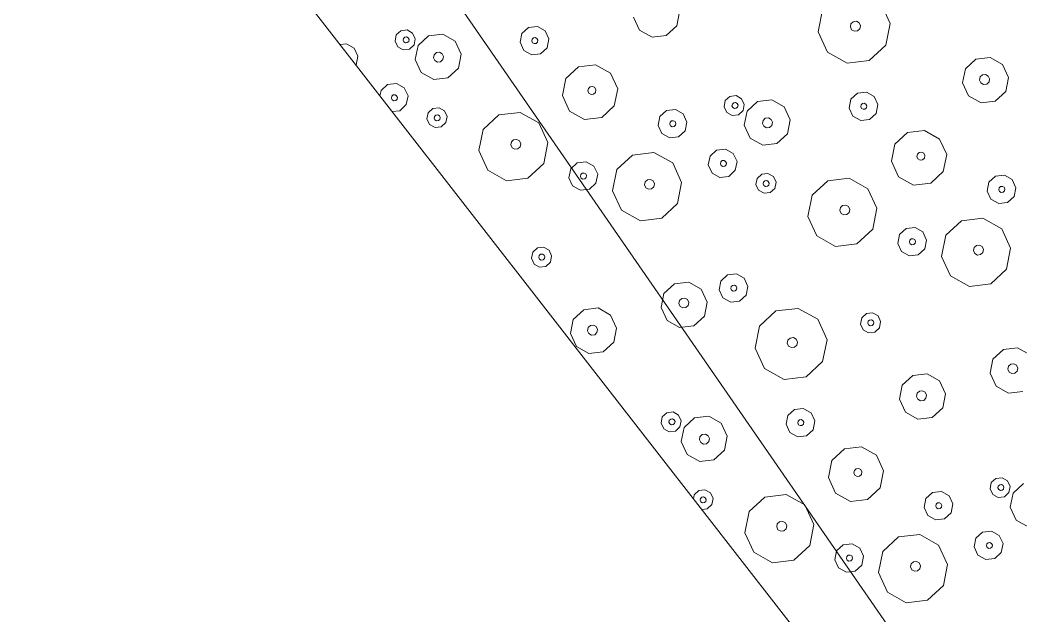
# Model space of a CAD drawing. Header units: metres. Extents: x -2858 to 512, y -1995 to 1252.
# Drawn here: x -934.09 to -928.56, y -887.11 to -883.82 of the extents above; entities that cross this region are included whole.
import ezdxf

# ---------------------------------------------------------------- set-up
doc = ezdxf.new("R2010")
doc.units = ezdxf.units.M
doc.layers.add('Calque commun', color=7, linetype='Continuous')
doc.layers.add('Calque11', color=7, linetype='Continuous')

# ---------------------------------------------------------------- blocks, each defined once
blk = doc.blocks.new('geometrebondepartleger')
at = {"layer": 'Calque11', "color": 7, "linetype": 'Continuous', "lineweight": 9}
blk.add_line((150.3457, 147.4392, 79), (130.1803, 35.9078, 79), dxfattribs=at)
blk = doc.blocks.new('pattern')
at = {"layer": 'Calque commun', "color": 54, "linetype": 'Continuous', "lineweight": 9}
for p, q in [((72.0779, 99.338), (72.0951, 99.2607)), ((72.2197, 99.2466), (72.2394, 99.292)), ((72.2394, 99.292), (72.282, 99.3171)), ((72.282, 99.3171), (72.3312, 99.3124)), ((72.3312, 99.3124), (72.3683, 99.2797)), ((72.0951, 99.2607), (72.0636, 99.1882)), ((72.2305, 99.1983), (72.2197, 99.2466)), ((72.2806, 99.2444), (72.2848, 99.2539)), ((72.2829, 99.2343), (72.2806, 99.2444)), ((72.2907, 99.2274), (72.2829, 99.2343)), ((72.2848, 99.2539), (72.2937, 99.2592)), ((72.2937, 99.2592), (72.304, 99.2582)), ((72.304, 99.2582), (72.3118, 99.2514)), ((72.3141, 99.2412), (72.31, 99.2317)), ((72.3118, 99.2514), (72.3141, 99.2412)), ((72.3683, 99.2797), (72.379, 99.2314)), ((72.0636, 99.1882), (71.9955, 99.1479)), ((72.2675, 99.1656), (72.2305, 99.1983)), ((72.301, 99.2264), (72.2907, 99.2274)), ((72.31, 99.2317), (72.301, 99.2264)), ((72.3593, 99.1861), (72.3168, 99.1609)), ((72.379, 99.2314), (72.3593, 99.1861)), ((72.5298, 99.1412), (72.632, 99.2015)), ((72.632, 99.2015), (72.7501, 99.1902)), ((72.7501, 99.1902), (72.8391, 99.1117)), ((71.9955, 99.1479), (71.9167, 99.1554)), ((71.978, 99.1111), (72.0078, 99.1287)), ((72.0078, 99.1287), (72.0423, 99.1254)), ((72.0423, 99.1254), (72.0682, 99.1025)), ((72.3168, 99.1609), (72.2675, 99.1656)), ((72.4826, 99.0323), (72.5298, 99.1412)), ((71.9642, 99.0794), (71.978, 99.1111)), ((71.9718, 99.0456), (71.9642, 99.0794)), ((71.9999, 99.079), (72.004, 99.0885)), ((72.0021, 99.0689), (71.9999, 99.079)), ((72.0099, 99.062), (72.0021, 99.0689)), ((72.004, 99.0885), (72.013, 99.0938)), ((72.013, 99.0938), (72.0233, 99.0928)), ((72.0233, 99.0928), (72.0311, 99.0859)), ((72.0333, 99.0758), (72.0292, 99.0663)), ((72.0311, 99.0859), (72.0333, 99.0758)), ((72.0757, 99.0687), (72.062, 99.037)), ((72.0682, 99.1025), (72.0757, 99.0687)), ((72.8391, 99.1117), (72.8649, 98.9959)), ((71.9977, 99.0227), (71.9718, 99.0456)), ((72.0322, 99.0194), (71.9977, 99.0227)), ((72.0203, 99.061), (72.0099, 99.062)), ((72.0292, 99.0663), (72.0203, 99.061)), ((72.062, 99.037), (72.0322, 99.0194)), ((72.5084, 98.9165), (72.4826, 99.0323)), ((72.6279, 99.0181), (72.6348, 99.034)), ((72.6316, 99.0012), (72.6279, 99.0181)), ((72.6348, 99.034), (72.6497, 99.0428)), ((72.6497, 99.0428), (72.6669, 99.0411)), ((72.6669, 99.0411), (72.6798, 99.0297)), ((72.6836, 99.0128), (72.6767, 98.9969)), ((72.6798, 99.0297), (72.6836, 99.0128)), ((72.2613, 98.9401), (72.3039, 98.9653)), ((72.3039, 98.9653), (72.3531, 98.9606)), ((72.3531, 98.9606), (72.3902, 98.9278)), ((72.6446, 98.9897), (72.6316, 99.0012)), ((72.6618, 98.9881), (72.6446, 98.9897)), ((72.6767, 98.9969), (72.6618, 98.9881)), ((72.8649, 98.9959), (72.8176, 98.887)), ((72.2417, 98.8948), (72.2613, 98.9401)), ((72.308, 98.8992), (72.3169, 98.9044)), ((72.3169, 98.9044), (72.3273, 98.9035)), ((72.3273, 98.9035), (72.335, 98.8966)), ((72.3902, 98.9278), (72.4009, 98.8796)), ((72.5973, 98.8379), (72.5084, 98.9165)), ((72.2524, 98.8465), (72.2417, 98.8948)), ((72.2895, 98.8138), (72.2524, 98.8465)), ((72.3039, 98.8896), (72.308, 98.8992)), ((72.3061, 98.8795), (72.3039, 98.8896)), ((72.3139, 98.8726), (72.3061, 98.8795)), ((72.3242, 98.8716), (72.3139, 98.8726)), ((72.3332, 98.8769), (72.3242, 98.8716)), ((72.3373, 98.8864), (72.3332, 98.8769)), ((72.335, 98.8966), (72.3373, 98.8864)), ((72.4009, 98.8796), (72.3813, 98.8342)), ((72.8176, 98.887), (72.7155, 98.8267)), ((71.5414, 98.8138), (71.6007, 98.7615)), ((72.3387, 98.8091), (72.2895, 98.8138)), ((72.3813, 98.8342), (72.3387, 98.8091)), ((72.7155, 98.8267), (72.5973, 98.8379)), ((71.6007, 98.7615), (71.6179, 98.6842)), ((72.786, 98.7198), (72.8056, 98.7652)), ((72.8056, 98.7652), (72.8482, 98.7903)), ((72.8482, 98.7903), (72.8974, 98.7856)), ((72.8974, 98.7856), (72.9345, 98.7529)), ((72.9345, 98.7529), (72.9453, 98.7046)), ((71.3802, 98.6313), (71.363, 98.7085)), ((71.456, 98.6912), (71.4629, 98.707)), ((71.4598, 98.6743), (71.456, 98.6912)), ((71.4629, 98.707), (71.4778, 98.7158)), ((71.4778, 98.7158), (71.495, 98.7142)), ((71.495, 98.7142), (71.508, 98.7027)), ((71.5118, 98.6858), (71.5049, 98.67)), ((71.508, 98.7027), (71.5118, 98.6858)), ((71.6179, 98.6842), (71.5864, 98.6117)), ((72.7967, 98.6715), (72.786, 98.7198)), ((72.8482, 98.7147), (72.8523, 98.7242)), ((72.8504, 98.7045), (72.8482, 98.7147)), ((72.8582, 98.6977), (72.8504, 98.7045)), ((72.8523, 98.7242), (72.8612, 98.7295)), ((72.8685, 98.6967), (72.8582, 98.6977)), ((72.8612, 98.7295), (72.8716, 98.7285)), ((72.8775, 98.702), (72.8685, 98.6967)), ((72.8716, 98.7285), (72.8794, 98.7216)), ((72.8816, 98.7115), (72.8775, 98.702)), ((72.8794, 98.7216), (72.8816, 98.7115)), ((72.9453, 98.7046), (72.9256, 98.6592)), ((71.4395, 98.5789), (71.3802, 98.6313)), ((71.4728, 98.6628), (71.4598, 98.6743)), ((71.49, 98.6612), (71.4728, 98.6628)), ((71.5049, 98.67), (71.49, 98.6612)), ((72.8338, 98.6388), (72.7967, 98.6715)), ((72.883, 98.6341), (72.8338, 98.6388)), ((72.9256, 98.6592), (72.883, 98.6341)), ((71.5183, 98.5714), (71.4395, 98.5789)), ((71.5864, 98.6117), (71.5183, 98.5714)), ((72.3807, 98.5332), (72.4624, 98.5814)), ((72.4624, 98.5814), (72.557, 98.5724)), ((72.557, 98.5724), (72.6281, 98.5096)), ((71.8351, 98.5035), (71.9032, 98.5438)), ((71.9032, 98.5438), (71.9819, 98.5363)), ((71.9819, 98.5363), (72.0413, 98.4839)), ((72.3429, 98.4461), (72.3807, 98.5332)), ((71.8036, 98.431), (71.8351, 98.5035)), ((72.0413, 98.4839), (72.0584, 98.4067)), ((72.6281, 98.5096), (72.6488, 98.4169)), ((72.8582, 98.4432), (72.9604, 98.5036)), ((72.9604, 98.5036), (73.0786, 98.4923)), ((73.0786, 98.4923), (73.1675, 98.4138)), ((71.8208, 98.3537), (71.8036, 98.431)), ((71.904, 98.4151), (71.9109, 98.431)), ((71.9078, 98.3982), (71.904, 98.4151)), ((71.9109, 98.431), (71.9258, 98.4398)), ((71.9258, 98.4398), (71.943, 98.4381)), ((71.943, 98.4381), (71.956, 98.4267)), ((71.9598, 98.4098), (71.9529, 98.3939)), ((71.956, 98.4267), (71.9598, 98.4098)), ((72.0584, 98.4067), (72.027, 98.3341)), ((72.3636, 98.3534), (72.3429, 98.4461)), ((72.4592, 98.4347), (72.4647, 98.4474)), ((72.4622, 98.4212), (72.4592, 98.4347)), ((72.4726, 98.412), (72.4622, 98.4212)), ((72.4647, 98.4474), (72.4766, 98.4544)), ((72.4863, 98.4107), (72.4726, 98.412)), ((72.4766, 98.4544), (72.4904, 98.4531)), ((72.4983, 98.4177), (72.4863, 98.4107)), ((72.4904, 98.4531), (72.5008, 98.444)), ((72.5038, 98.4304), (72.4983, 98.4177)), ((72.5008, 98.444), (72.5038, 98.4304)), ((72.6488, 98.4169), (72.611, 98.3298)), ((72.811, 98.3344), (72.8582, 98.4432)), ((73.1675, 98.4138), (73.1933, 98.2979)), ((71.8801, 98.3014), (71.8208, 98.3537)), ((71.9208, 98.3868), (71.9078, 98.3982)), ((71.938, 98.3851), (71.9208, 98.3868)), ((71.9529, 98.3939), (71.938, 98.3851)), ((72.4347, 98.2906), (72.3636, 98.3534)), ((70.9966, 98.236), (71.0988, 98.2963)), ((71.0988, 98.2963), (71.2169, 98.285)), ((71.9589, 98.2939), (71.8801, 98.3014)), ((72.027, 98.3341), (71.9589, 98.2939)), ((72.611, 98.3298), (72.5292, 98.2816)), ((72.8368, 98.2185), (72.811, 98.3344)), ((72.9563, 98.3201), (72.9632, 98.336)), ((72.9601, 98.3033), (72.9563, 98.3201)), ((72.9731, 98.2918), (72.9601, 98.3033)), ((72.9632, 98.336), (72.9781, 98.3448)), ((72.9781, 98.3448), (72.9953, 98.3432)), ((73.0052, 98.299), (72.9903, 98.2902)), ((72.9953, 98.3432), (73.0083, 98.3317)), ((73.0121, 98.3148), (73.0052, 98.299)), ((73.0083, 98.3317), (73.0121, 98.3148)), ((73.1933, 98.2979), (73.1461, 98.1891)), ((71.2169, 98.285), (71.3059, 98.2065)), ((72.5292, 98.2816), (72.4347, 98.2906)), ((72.9903, 98.2902), (72.9731, 98.2918)), ((70.9494, 98.1271), (70.9966, 98.236)), ((71.3059, 98.2065), (71.3317, 98.0907)), ((72.9258, 98.14), (72.8368, 98.2185)), ((73.1461, 98.1891), (73.0439, 98.1287)), ((70.9752, 98.0113), (70.9494, 98.1271)), ((71.0947, 98.1129), (71.1016, 98.1288)), ((71.1016, 98.1288), (71.1165, 98.1376)), ((71.1165, 98.1376), (71.1337, 98.1359)), ((71.1337, 98.1359), (71.1467, 98.1245)), ((73.0439, 98.1287), (72.9258, 98.14)), ((71.0984, 98.096), (71.0947, 98.1129)), ((71.1114, 98.0845), (71.0984, 98.096)), ((71.1286, 98.0829), (71.1114, 98.0845)), ((71.1436, 98.0917), (71.1286, 98.0829)), ((71.1504, 98.1076), (71.1436, 98.0917)), ((71.1467, 98.1245), (71.1504, 98.1076)), ((71.3317, 98.0907), (71.2845, 97.9818)), ((72.4286, 98.0659), (72.4712, 98.091)), ((72.4712, 98.091), (72.5204, 98.0863)), ((72.5204, 98.0863), (72.5574, 98.0536)), ((70.7085, 97.9896), (70.7281, 98.0349)), ((70.7281, 98.0349), (70.7707, 98.0601)), ((70.7707, 98.0601), (70.8199, 98.0554)), ((70.8199, 98.0554), (70.857, 98.0226)), ((70.857, 98.0226), (70.8678, 97.9744)), ((72.4089, 98.0205), (72.4286, 98.0659)), ((72.4197, 97.9722), (72.4089, 98.0205)), ((72.4711, 98.0154), (72.4752, 98.0249)), ((72.4752, 98.0249), (72.4842, 98.0302)), ((72.4842, 98.0302), (72.4945, 98.0292)), ((72.4945, 98.0292), (72.5023, 98.0223)), ((72.5023, 98.0223), (72.5046, 98.0122)), ((72.5574, 98.0536), (72.5682, 98.0053)), ((70.7192, 97.9413), (70.7085, 97.9896)), ((70.7707, 97.9844), (70.7748, 97.994)), ((70.7729, 97.9743), (70.7707, 97.9844)), ((70.7807, 97.9674), (70.7729, 97.9743)), ((70.7748, 97.994), (70.7838, 97.9992)), ((70.7911, 97.9664), (70.7807, 97.9674)), ((70.7838, 97.9992), (70.7941, 97.9983)), ((70.8, 97.9717), (70.7911, 97.9664)), ((70.7941, 97.9983), (70.8019, 97.9914)), ((70.8041, 97.9812), (70.8, 97.9717)), ((70.8019, 97.9914), (70.8041, 97.9812)), ((70.8678, 97.9744), (70.8481, 97.929)), ((71.0642, 97.9327), (70.9752, 98.0113)), ((71.2845, 97.9818), (71.1823, 97.9215)), ((71.7641, 97.9393), (71.7778, 97.971)), ((71.7778, 97.971), (71.8076, 97.9886)), ((71.8076, 97.9886), (71.8421, 97.9853)), ((71.8421, 97.9853), (71.868, 97.9624)), ((71.868, 97.9624), (71.8756, 97.9286)), ((72.4567, 97.9395), (72.4197, 97.9722)), ((72.4734, 98.0052), (72.4711, 98.0154)), ((72.4812, 97.9984), (72.4734, 98.0052)), ((72.4915, 97.9974), (72.4812, 97.9984)), ((72.5004, 98.0027), (72.4915, 97.9974)), ((72.5046, 98.0122), (72.5004, 98.0027)), ((72.5682, 98.0053), (72.5485, 97.96)), ((70.7563, 97.9086), (70.7192, 97.9413)), ((70.8055, 97.9039), (70.7563, 97.9086)), ((70.8481, 97.929), (70.8055, 97.9039)), ((71.1823, 97.9215), (71.0642, 97.9327)), ((71.7716, 97.9055), (71.7641, 97.9393)), ((71.8018, 97.9364), (71.806, 97.9459)), ((71.8041, 97.9263), (71.8018, 97.9364)), ((71.8119, 97.9194), (71.8041, 97.9263)), ((71.806, 97.9459), (71.8149, 97.9512)), ((71.8222, 97.9184), (71.8119, 97.9194)), ((71.8149, 97.9512), (71.8253, 97.9502)), ((71.8312, 97.9237), (71.8222, 97.9184)), ((71.8253, 97.9502), (71.833, 97.9434)), ((71.8353, 97.9332), (71.8312, 97.9237)), ((71.833, 97.9434), (71.8353, 97.9332)), ((71.8756, 97.9286), (71.8618, 97.8969)), ((72.506, 97.9348), (72.4567, 97.9395)), ((72.5485, 97.96), (72.506, 97.9348)), ((73.1091, 97.9005), (73.1229, 97.9323)), ((73.1229, 97.9323), (73.1527, 97.9499)), ((73.1486, 97.8978), (73.1527, 97.9073)), ((73.1527, 97.9499), (73.1872, 97.9466)), ((73.1527, 97.9073), (73.1617, 97.9126)), ((73.1617, 97.9126), (73.172, 97.9116)), ((73.172, 97.9116), (73.1798, 97.9047)), ((73.1872, 97.9466), (73.2099, 97.9265)), ((71.2528, 97.8146), (71.2725, 97.86)), ((71.2725, 97.86), (71.315, 97.8851)), ((71.315, 97.8851), (71.3643, 97.8804)), ((71.3643, 97.8804), (71.4013, 97.8477)), ((71.7975, 97.8826), (71.7716, 97.9055)), ((71.832, 97.8793), (71.7975, 97.8826)), ((71.8618, 97.8969), (71.832, 97.8793)), ((72.0496, 97.8167), (72.156, 97.8795)), ((72.156, 97.8795), (72.279, 97.8678)), ((72.279, 97.8678), (72.3717, 97.786)), ((73.1167, 97.8667), (73.1091, 97.9005)), ((73.1426, 97.8438), (73.1167, 97.8667)), ((73.1508, 97.8876), (73.1486, 97.8978)), ((73.1586, 97.8808), (73.1508, 97.8876)), ((73.169, 97.8798), (73.1586, 97.8808)), ((73.1779, 97.8851), (73.169, 97.8798)), ((73.1964, 97.852), (73.1771, 97.8406)), ((73.182, 97.8946), (73.1779, 97.8851)), ((73.1798, 97.9047), (73.182, 97.8946)), ((71.2635, 97.7663), (71.2528, 97.8146)), ((71.315, 97.8095), (71.3191, 97.819)), ((71.3173, 97.7993), (71.315, 97.8095)), ((71.325, 97.7925), (71.3173, 97.7993)), ((71.3191, 97.819), (71.3281, 97.8243)), ((71.3281, 97.8243), (71.3384, 97.8233)), ((71.3443, 97.7968), (71.3354, 97.7915)), ((71.3384, 97.8233), (71.3462, 97.8164)), ((71.3484, 97.8063), (71.3443, 97.7968)), ((71.3462, 97.8164), (71.3484, 97.8063)), ((71.4121, 97.7994), (71.3924, 97.7541)), ((71.4013, 97.8477), (71.4121, 97.7994)), ((72.0004, 97.7033), (72.0496, 97.8167)), ((72.8142, 97.7612), (72.8823, 97.8015)), ((72.8823, 97.8015), (72.9611, 97.794)), ((73.1771, 97.8406), (73.1426, 97.8438)), ((71.3006, 97.7336), (71.2635, 97.7663)), ((71.3354, 97.7915), (71.325, 97.7925)), ((71.3924, 97.7541), (71.3498, 97.7289)), ((72.3717, 97.786), (72.3986, 97.6653)), ((72.7827, 97.6887), (72.8142, 97.7612)), ((72.9611, 97.794), (73.0204, 97.7416)), ((73.0204, 97.7416), (73.0376, 97.6644)), ((71.3498, 97.7289), (71.3006, 97.7336)), ((72.0273, 97.5826), (72.0004, 97.7033)), ((72.1616, 97.6875), (72.1685, 97.7034)), ((72.1654, 97.6706), (72.1616, 97.6875)), ((72.1685, 97.7034), (72.1834, 97.7122)), ((72.1834, 97.7122), (72.2006, 97.7106)), ((72.2006, 97.7106), (72.2136, 97.6991)), ((72.2136, 97.6991), (72.2173, 97.6822)), ((72.7999, 97.6114), (72.7827, 97.6887)), ((72.8829, 97.681), (72.8898, 97.6969)), ((72.8898, 97.6969), (72.9047, 97.7056)), ((72.9047, 97.7056), (72.922, 97.704)), ((72.922, 97.704), (72.9349, 97.6926)), ((72.9349, 97.6926), (72.9387, 97.6757)), ((70.3019, 97.5983), (70.37, 97.6386)), ((70.37, 97.6386), (70.4488, 97.6311)), ((70.4488, 97.6311), (70.5081, 97.5787)), ((70.8475, 97.628), (70.9293, 97.6762)), ((70.9293, 97.6762), (71.0238, 97.6672)), ((71.0238, 97.6672), (71.0949, 97.6044)), ((72.1783, 97.6592), (72.1654, 97.6706)), ((72.1956, 97.6575), (72.1783, 97.6592)), ((72.2105, 97.6663), (72.1956, 97.6575)), ((72.2173, 97.6822), (72.2105, 97.6663)), ((72.3986, 97.6653), (72.3494, 97.5519)), ((72.8867, 97.6641), (72.8829, 97.681)), ((72.8997, 97.6526), (72.8867, 97.6641)), ((72.9169, 97.651), (72.8997, 97.6526)), ((72.9318, 97.6598), (72.9169, 97.651)), ((72.9387, 97.6757), (72.9318, 97.6598)), ((73.0376, 97.6644), (73.0061, 97.5918)), ((70.2704, 97.5258), (70.3019, 97.5983)), ((70.5081, 97.5787), (70.5253, 97.5015)), ((70.8098, 97.5409), (70.8475, 97.628)), ((71.0949, 97.6044), (71.1156, 97.5117)), ((71.3251, 97.538), (71.4272, 97.5984)), ((71.4272, 97.5984), (71.5454, 97.5871)), ((71.5454, 97.5871), (71.6343, 97.5086)), ((72.1199, 97.5008), (72.0273, 97.5826)), ((72.8592, 97.5591), (72.7999, 97.6114)), ((73.0061, 97.5918), (72.938, 97.5516)), ((70.2876, 97.4485), (70.2704, 97.5258)), ((70.3708, 97.5099), (70.3777, 97.5258)), ((70.3777, 97.5258), (70.3926, 97.5346)), ((70.3926, 97.5346), (70.4099, 97.5329)), ((70.4099, 97.5329), (70.4228, 97.5215)), ((70.4228, 97.5215), (70.4266, 97.5046)), ((70.8304, 97.4482), (70.8098, 97.5409)), ((70.926, 97.5295), (70.9315, 97.5422)), ((70.929, 97.516), (70.926, 97.5295)), ((70.9315, 97.5422), (70.9434, 97.5492)), ((70.9434, 97.5492), (70.9572, 97.5479)), ((70.9572, 97.5479), (70.9676, 97.5388)), ((70.9706, 97.5253), (70.9651, 97.5126)), ((70.9676, 97.5388), (70.9706, 97.5253)), ((71.2779, 97.4292), (71.3251, 97.538)), ((72.3494, 97.5519), (72.243, 97.4891)), ((72.938, 97.5516), (72.8592, 97.5591)), ((72.9205, 97.5148), (72.9503, 97.5324)), ((72.9503, 97.5324), (72.9848, 97.5291)), ((72.9848, 97.5291), (73.0107, 97.5062)), ((70.3746, 97.493), (70.3708, 97.5099)), ((70.3876, 97.4816), (70.3746, 97.493)), ((70.4048, 97.4799), (70.3876, 97.4816)), ((70.4197, 97.4887), (70.4048, 97.4799)), ((70.4266, 97.5046), (70.4197, 97.4887)), ((70.5253, 97.5015), (70.4938, 97.4289)), ((70.9394, 97.5068), (70.929, 97.516)), ((70.9532, 97.5055), (70.9394, 97.5068)), ((70.9651, 97.5126), (70.9532, 97.5055)), ((71.1156, 97.5117), (71.0778, 97.4246)), ((71.6343, 97.5086), (71.6601, 97.3927)), ((72.243, 97.4891), (72.1199, 97.5008)), ((72.9067, 97.483), (72.9205, 97.5148)), ((72.9143, 97.4492), (72.9067, 97.483)), ((72.9424, 97.4826), (72.9465, 97.4922)), ((72.9446, 97.4725), (72.9424, 97.4826)), ((72.9524, 97.4656), (72.9446, 97.4725)), ((72.9465, 97.4922), (72.9555, 97.4974)), ((72.9628, 97.4646), (72.9524, 97.4656)), ((72.9555, 97.4974), (72.9658, 97.4965)), ((72.9717, 97.4699), (72.9628, 97.4646)), ((72.9658, 97.4965), (72.9736, 97.4896)), ((72.9758, 97.4794), (72.9717, 97.4699)), ((72.9736, 97.4896), (72.9758, 97.4794)), ((73.0182, 97.4724), (73.0045, 97.4406)), ((73.0107, 97.5062), (73.0182, 97.4724)), ((70.3469, 97.3962), (70.2876, 97.4485)), ((70.4938, 97.4289), (70.4257, 97.3887)), ((70.9016, 97.3854), (70.8304, 97.4482)), ((71.0778, 97.4246), (70.9961, 97.3764)), ((71.3037, 97.3133), (71.2779, 97.4292)), ((71.4231, 97.4149), (71.43, 97.4308)), ((71.4269, 97.3981), (71.4231, 97.4149)), ((71.43, 97.4308), (71.4449, 97.4396)), ((71.4449, 97.4396), (71.4622, 97.438)), ((71.4622, 97.438), (71.4751, 97.4265)), ((71.4789, 97.4096), (71.472, 97.3938)), ((71.4751, 97.4265), (71.4789, 97.4096)), ((72.9402, 97.4263), (72.9143, 97.4492)), ((72.9747, 97.423), (72.9402, 97.4263)), ((73.0045, 97.4406), (72.9747, 97.423)), ((70.4257, 97.3887), (70.3469, 97.3962)), ((70.9961, 97.3764), (70.9016, 97.3854)), ((71.4399, 97.3866), (71.4269, 97.3981)), ((71.4571, 97.385), (71.4399, 97.3866)), ((71.472, 97.3938), (71.4571, 97.385)), ((71.6601, 97.3927), (71.6129, 97.2839)), ((71.3926, 97.2348), (71.3037, 97.3133)), ((72.1219, 97.2951), (72.1645, 97.3203)), ((72.1645, 97.3203), (72.2137, 97.3156)), ((72.2137, 97.3156), (72.2508, 97.2828)), ((71.6129, 97.2839), (71.5107, 97.2235)), ((72.1023, 97.2497), (72.1219, 97.2951)), ((72.113, 97.2015), (72.1023, 97.2497)), ((72.1645, 97.2446), (72.1686, 97.2542)), ((72.1667, 97.2345), (72.1645, 97.2446)), ((72.1686, 97.2542), (72.1775, 97.2594)), ((72.1775, 97.2594), (72.1879, 97.2584)), ((72.1879, 97.2584), (72.1957, 97.2516)), ((72.1957, 97.2516), (72.1979, 97.2414)), ((72.2508, 97.2828), (72.2616, 97.2346)), ((71.5107, 97.2235), (71.3926, 97.2348)), ((72.1501, 97.1688), (72.113, 97.2015)), ((72.1745, 97.2276), (72.1667, 97.2345)), ((72.1848, 97.2266), (72.1745, 97.2276)), ((72.1938, 97.2319), (72.1848, 97.2266)), ((72.1979, 97.2414), (72.1938, 97.2319)), ((72.2419, 97.1892), (72.1993, 97.1641)), ((72.2616, 97.2346), (72.2419, 97.1892)), ((72.337, 97.1847), (72.4051, 97.225)), ((72.4051, 97.225), (72.4839, 97.2175)), ((72.4839, 97.2175), (72.5432, 97.1651)), ((70.8757, 97.1153), (70.8954, 97.1607)), ((70.8954, 97.1607), (70.938, 97.1858)), ((70.938, 97.1858), (70.9872, 97.1811)), ((70.9872, 97.1811), (71.0243, 97.1484)), ((71.0243, 97.1484), (71.035, 97.1001)), ((72.1993, 97.1641), (72.1501, 97.1688)), ((72.3055, 97.1122), (72.337, 97.1847)), ((72.5432, 97.1651), (72.5604, 97.0879)), ((70.8865, 97.067), (70.8757, 97.1153)), ((70.9379, 97.1102), (70.9421, 97.1197)), ((70.9402, 97.1), (70.9379, 97.1102)), ((70.948, 97.0932), (70.9402, 97.1)), ((70.9421, 97.1197), (70.951, 97.125)), ((70.9583, 97.0922), (70.948, 97.0932)), ((70.951, 97.125), (70.9613, 97.124)), ((70.9673, 97.0975), (70.9583, 97.0922)), ((70.9613, 97.124), (70.9691, 97.1171)), ((70.9714, 97.107), (70.9673, 97.0975)), ((70.9691, 97.1171), (70.9714, 97.107)), ((71.035, 97.1001), (71.0154, 97.0548)), ((72.3227, 97.035), (72.3055, 97.1122)), ((72.3985, 97.0948), (72.4054, 97.1107)), ((72.4023, 97.0779), (72.3985, 97.0948)), ((72.4153, 97.0665), (72.4023, 97.0779)), ((72.4054, 97.1107), (72.4203, 97.1195)), ((72.4203, 97.1195), (72.4375, 97.1178)), ((72.4375, 97.1178), (72.4505, 97.1064)), ((72.4543, 97.0895), (72.4474, 97.0736)), ((72.4505, 97.1064), (72.4543, 97.0895)), ((72.5604, 97.0879), (72.5289, 97.0153)), ((70.9236, 97.0343), (70.8865, 97.067)), ((70.9728, 97.0296), (70.9236, 97.0343)), ((71.0154, 97.0548), (70.9728, 97.0296)), ((71.576, 96.9953), (71.5897, 97.0271)), ((71.5897, 97.0271), (71.6195, 97.0447)), ((71.6195, 97.0447), (71.654, 97.0414)), ((71.654, 97.0414), (71.6799, 97.0185)), ((72.382, 96.9826), (72.3227, 97.035)), ((72.4325, 97.0648), (72.4153, 97.0665)), ((72.4474, 97.0736), (72.4325, 97.0648)), ((70.5164, 96.9115), (70.6228, 96.9743)), ((70.6228, 96.9743), (70.7459, 96.9626)), ((71.5835, 96.9616), (71.576, 96.9953)), ((71.6154, 96.9926), (71.6195, 97.0021)), ((71.6177, 96.9825), (71.6154, 96.9926)), ((71.6254, 96.9756), (71.6177, 96.9825)), ((71.6195, 97.0021), (71.6285, 97.0074)), ((71.6358, 96.9746), (71.6254, 96.9756)), ((71.6285, 97.0074), (71.6388, 97.0064)), ((71.6447, 96.9799), (71.6358, 96.9746)), ((71.6388, 97.0064), (71.6466, 96.9995)), ((71.6488, 96.9894), (71.6447, 96.9799)), ((71.6466, 96.9995), (71.6488, 96.9894)), ((71.6875, 96.9847), (71.6737, 96.953)), ((71.6799, 97.0185), (71.6875, 96.9847)), ((72.4608, 96.9751), (72.382, 96.9826)), ((72.5289, 97.0153), (72.4608, 96.9751)), ((70.4672, 96.7981), (70.5164, 96.9115)), ((70.7459, 96.9626), (70.8385, 96.8808)), ((71.6094, 96.9387), (71.5835, 96.9616)), ((71.6439, 96.9354), (71.6094, 96.9387)), ((71.6737, 96.953), (71.6439, 96.9354)), ((72.7776, 96.9072), (72.8457, 96.9474)), ((72.8457, 96.9474), (72.9244, 96.9399)), ((72.9244, 96.9399), (72.9837, 96.8875)), ((70.8385, 96.8808), (70.8654, 96.7601)), ((71.2495, 96.7835), (71.281, 96.856)), ((71.281, 96.856), (71.3491, 96.8963)), ((71.3491, 96.8963), (71.4279, 96.8888)), ((71.4279, 96.8888), (71.4872, 96.8364)), ((72.7461, 96.8346), (72.7776, 96.9072)), ((72.9837, 96.8875), (73.0009, 96.8103)), ((70.6353, 96.7982), (70.6502, 96.807)), ((70.6502, 96.807), (70.6674, 96.8054)), ((70.6674, 96.8054), (70.6804, 96.7939)), ((71.3567, 96.7917), (71.3716, 96.8005)), ((71.3716, 96.8005), (71.3888, 96.7988)), ((71.4872, 96.8364), (71.5044, 96.7592)), ((71.6487, 96.7904), (71.6913, 96.8155)), ((71.6913, 96.8155), (71.7405, 96.8109)), ((71.7405, 96.8109), (71.7776, 96.7781)), ((72.7633, 96.7574), (72.7461, 96.8346)), ((72.8465, 96.8187), (72.8534, 96.8346)), ((72.8503, 96.8019), (72.8465, 96.8187)), ((72.8633, 96.7904), (72.8503, 96.8019)), ((72.8534, 96.8346), (72.8683, 96.8434)), ((72.8683, 96.8434), (72.8855, 96.8418)), ((72.8855, 96.8418), (72.8985, 96.8303)), ((72.9023, 96.8134), (72.8954, 96.7976)), ((72.8985, 96.8303), (72.9023, 96.8134)), ((73.0009, 96.8103), (72.9695, 96.7377)), ((70.6284, 96.7823), (70.6353, 96.7982)), ((70.6322, 96.7654), (70.6284, 96.7823)), ((70.6451, 96.754), (70.6322, 96.7654)), ((70.6624, 96.7523), (70.6451, 96.754)), ((70.6773, 96.7612), (70.6624, 96.7523)), ((70.6842, 96.777), (70.6773, 96.7612)), ((70.6804, 96.7939), (70.6842, 96.777)), ((70.8654, 96.7601), (70.8162, 96.6467)), ((71.2667, 96.7062), (71.2495, 96.7835)), ((71.3498, 96.7758), (71.3567, 96.7917)), ((71.3535, 96.7589), (71.3498, 96.7758)), ((71.3665, 96.7474), (71.3535, 96.7589)), ((71.3837, 96.7458), (71.3665, 96.7474)), ((71.3986, 96.7546), (71.3837, 96.7458)), ((71.3888, 96.7988), (71.4017, 96.7874)), ((71.4055, 96.7705), (71.3986, 96.7546)), ((71.4017, 96.7874), (71.4055, 96.7705)), ((71.5044, 96.7592), (71.4729, 96.6866)), ((71.6291, 96.745), (71.6487, 96.7904)), ((71.6398, 96.6968), (71.6291, 96.745)), ((71.69, 96.7429), (71.6941, 96.7524)), ((71.6941, 96.7524), (71.703, 96.7577)), ((71.703, 96.7577), (71.7134, 96.7567)), ((71.7134, 96.7567), (71.7212, 96.7498)), ((71.7212, 96.7498), (71.7234, 96.7397)), ((71.7776, 96.7781), (71.7883, 96.7299)), ((72.8226, 96.705), (72.7633, 96.7574)), ((72.8805, 96.7888), (72.8633, 96.7904)), ((72.8954, 96.7976), (72.8805, 96.7888)), ((71.326, 96.6539), (71.2667, 96.7062)), ((71.6769, 96.6641), (71.6398, 96.6968)), ((71.6922, 96.7327), (71.69, 96.7429)), ((71.7, 96.7258), (71.6922, 96.7327)), ((71.7103, 96.7249), (71.7, 96.7258)), ((71.7193, 96.7301), (71.7103, 96.7249)), ((71.7234, 96.7397), (71.7193, 96.7301)), ((71.7883, 96.7299), (71.7687, 96.6845)), ((71.9391, 96.6396), (72.0413, 96.6999)), ((72.0413, 96.6999), (72.1594, 96.6887)), ((72.9014, 96.6975), (72.8226, 96.705)), ((72.9695, 96.7377), (72.9014, 96.6975)), ((70.8162, 96.6467), (70.7098, 96.5839)), ((71.4048, 96.6464), (71.326, 96.6539)), ((71.4729, 96.6866), (71.4048, 96.6464)), ((71.7261, 96.6594), (71.6769, 96.6641)), ((71.7687, 96.6845), (71.7261, 96.6594)), ((71.8919, 96.5307), (71.9391, 96.6396)), ((72.1594, 96.6887), (72.2484, 96.6102)), ((71.3736, 96.5778), (71.3873, 96.6096)), ((71.3873, 96.6096), (71.4171, 96.6272)), ((71.4092, 96.5774), (71.4133, 96.587)), ((71.4133, 96.587), (71.4223, 96.5922)), ((71.4171, 96.6272), (71.4516, 96.6239)), ((71.4223, 96.5922), (71.4326, 96.5913)), ((71.4326, 96.5913), (71.4404, 96.5844)), ((71.4404, 96.5844), (71.4427, 96.5742)), ((71.4516, 96.6239), (71.4775, 96.601)), ((71.4775, 96.601), (71.4851, 96.5672)), ((72.2484, 96.6102), (72.2742, 96.4943)), ((71.3811, 96.544), (71.3736, 96.5778)), ((71.407, 96.5211), (71.3811, 96.544)), ((71.4115, 96.5673), (71.4092, 96.5774)), ((71.4193, 96.5604), (71.4115, 96.5673)), ((71.4296, 96.5594), (71.4193, 96.5604)), ((71.4385, 96.5647), (71.4296, 96.5594)), ((71.4427, 96.5742), (71.4385, 96.5647)), ((71.4713, 96.5354), (71.4415, 96.5178)), ((71.4851, 96.5672), (71.4713, 96.5354)), ((71.9177, 96.4149), (71.8919, 96.5307)), ((72.0372, 96.5165), (72.0441, 96.5324)), ((72.0441, 96.5324), (72.059, 96.5412)), ((72.059, 96.5412), (72.0762, 96.5396)), ((72.0762, 96.5396), (72.0892, 96.5281)), ((72.0892, 96.5281), (72.0929, 96.5112)), ((71.4415, 96.5178), (71.407, 96.5211)), ((72.0409, 96.4996), (72.0372, 96.5165)), ((72.0539, 96.4882), (72.0409, 96.4996)), ((72.0712, 96.4865), (72.0539, 96.4882)), ((72.0861, 96.4953), (72.0712, 96.4865)), ((72.0929, 96.5112), (72.0861, 96.4953)), ((72.2742, 96.4943), (72.227, 96.3855)), ((71.651, 96.3932), (71.6707, 96.4386)), ((71.6707, 96.4386), (71.7132, 96.4637)), ((71.7132, 96.4637), (71.7624, 96.459)), ((71.7624, 96.459), (71.7995, 96.4263)), ((71.7995, 96.4263), (71.8103, 96.378)), ((72.0067, 96.3364), (71.9177, 96.4149)), ((71.6617, 96.3449), (71.651, 96.3932)), ((71.7132, 96.3881), (71.7173, 96.3976)), ((71.7154, 96.3779), (71.7132, 96.3881)), ((71.7232, 96.3711), (71.7154, 96.3779)), ((71.7173, 96.3976), (71.7262, 96.4029)), ((71.7336, 96.3701), (71.7232, 96.3711)), ((71.7262, 96.4029), (71.7366, 96.4019)), ((71.7425, 96.3754), (71.7336, 96.3701)), ((71.7366, 96.4019), (71.7444, 96.395)), ((71.7466, 96.3849), (71.7425, 96.3754)), ((71.7444, 96.395), (71.7466, 96.3849)), ((71.8103, 96.378), (71.7906, 96.3327)), ((72.227, 96.3855), (72.1248, 96.3251)), ((72.7066, 96.3429), (72.7203, 96.3747)), ((72.7203, 96.3747), (72.7501, 96.3923)), ((72.7501, 96.3923), (72.7846, 96.389)), ((72.7846, 96.389), (72.8105, 96.3661)), ((72.8105, 96.3661), (72.8181, 96.3323)), ((71.6988, 96.3122), (71.6617, 96.3449)), ((71.748, 96.3075), (71.6988, 96.3122)), ((71.7906, 96.3327), (71.748, 96.3075)), ((72.1248, 96.3251), (72.0067, 96.3364)), ((72.7141, 96.3091), (72.7066, 96.3429)), ((72.74, 96.2862), (72.7141, 96.3091)), ((72.7443, 96.3401), (72.7485, 96.3496)), ((72.7466, 96.3299), (72.7443, 96.3401)), ((72.7544, 96.3231), (72.7466, 96.3299)), ((72.7485, 96.3496), (72.7574, 96.3549)), ((72.7647, 96.3221), (72.7544, 96.3231)), ((72.7574, 96.3549), (72.7678, 96.3539)), ((72.7737, 96.3273), (72.7647, 96.3221)), ((72.7678, 96.3539), (72.7755, 96.347)), ((72.7778, 96.3369), (72.7737, 96.3273)), ((72.7755, 96.347), (72.7778, 96.3369)), ((72.8181, 96.3323), (72.8043, 96.3005)), ((72.1953, 96.2182), (72.215, 96.2636)), ((72.215, 96.2636), (72.2575, 96.2887)), ((72.2575, 96.2887), (72.3068, 96.284)), ((72.3068, 96.284), (72.3438, 96.2513)), ((72.3438, 96.2513), (72.3546, 96.2031)), ((72.7745, 96.2829), (72.74, 96.2862)), ((72.8043, 96.3005), (72.7745, 96.2829)), ((72.206, 96.17), (72.1953, 96.2182)), ((72.2575, 96.2131), (72.2616, 96.2226)), ((72.2598, 96.203), (72.2575, 96.2131)), ((72.2675, 96.1961), (72.2598, 96.203)), ((72.2616, 96.2226), (72.2706, 96.2279)), ((72.2779, 96.1951), (72.2675, 96.1961)), ((72.2706, 96.2279), (72.2809, 96.2269)), ((72.2868, 96.2004), (72.2779, 96.1951)), ((72.2809, 96.2269), (72.2887, 96.2201)), ((72.2909, 96.2099), (72.2868, 96.2004)), ((72.2887, 96.2201), (72.2909, 96.2099)), ((72.3546, 96.2031), (72.3349, 96.1577)), ((72.2431, 96.1372), (72.206, 96.17)), ((72.2923, 96.1326), (72.2431, 96.1372)), ((72.3349, 96.1577), (72.2923, 96.1326)), ((71.2444, 96.002), (71.3125, 96.0422)), ((71.3125, 96.0422), (71.3913, 96.0347)), ((71.3913, 96.0347), (71.4506, 95.9823)), ((71.7523, 95.9445), (71.79, 96.0316)), ((71.79, 96.0316), (71.8718, 96.0799)), ((71.8718, 96.0799), (71.9663, 96.0709)), ((71.9663, 96.0709), (72.0374, 96.008)), ((71.4506, 95.9823), (71.4678, 95.9051)), ((72.0374, 96.008), (72.0581, 95.9154)), ((72.2676, 95.9417), (72.3698, 96.002)), ((72.3698, 96.002), (72.4879, 95.9907)), ((72.4879, 95.9907), (72.5768, 95.9122)), ((71.7729, 95.8519), (71.7523, 95.9445)), ((71.8685, 95.9331), (71.874, 95.9458)), ((71.8715, 95.9196), (71.8685, 95.9331)), ((71.8819, 95.9105), (71.8715, 95.9196)), ((71.874, 95.9458), (71.8859, 95.9529)), ((71.8859, 95.9529), (71.8997, 95.9516)), ((71.9076, 95.9162), (71.8957, 95.9092)), ((71.8997, 95.9516), (71.9101, 95.9424)), ((71.9131, 95.9289), (71.9076, 95.9162)), ((71.9101, 95.9424), (71.9131, 95.9289)), ((72.0581, 95.9154), (72.0203, 95.8283)), ((72.2204, 95.8328), (72.2676, 95.9417)), ((71.4678, 95.9051), (71.4363, 95.8325)), ((71.8957, 95.9092), (71.8819, 95.9105)), ((72.5768, 95.9122), (72.6026, 95.7964)), ((71.8441, 95.789), (71.7729, 95.8519)), ((72.0203, 95.8283), (71.9386, 95.78)), ((72.2462, 95.717), (72.2204, 95.8328)), ((72.3656, 95.8186), (72.3725, 95.8345)), ((72.3694, 95.8017), (72.3656, 95.8186)), ((72.3725, 95.8345), (72.3874, 95.8433)), ((72.3874, 95.8433), (72.4047, 95.8416)), ((72.4047, 95.8416), (72.4176, 95.8302)), ((72.4214, 95.8133), (72.4145, 95.7974)), ((72.4176, 95.8302), (72.4214, 95.8133)), ((71.9386, 95.78), (71.8441, 95.789)), ((72.3824, 95.7902), (72.3694, 95.8017)), ((72.3996, 95.7886), (72.3824, 95.7902)), ((72.4145, 95.7974), (72.3996, 95.7886)), ((72.6026, 95.7964), (72.5554, 95.6875)), ((72.3351, 95.6384), (72.2462, 95.717)), ((72.4532, 95.6272), (72.3351, 95.6384)), ((72.5554, 95.6875), (72.4532, 95.6272)), ((71.8379, 95.5643), (71.8805, 95.5894)), ((71.8805, 95.5894), (71.9297, 95.5847)), ((71.9297, 95.5847), (71.9668, 95.552)), ((71.8182, 95.5189), (71.8379, 95.5643)), ((71.8846, 95.5233), (71.8935, 95.5286)), ((71.8935, 95.5286), (71.9038, 95.5276)), ((71.9038, 95.5276), (71.9116, 95.5208)), ((71.9668, 95.552), (71.9775, 95.5038)), ((71.829, 95.4707), (71.8182, 95.5189)), ((71.8804, 95.5138), (71.8846, 95.5233)), ((71.8827, 95.5037), (71.8804, 95.5138)), ((71.8905, 95.4968), (71.8827, 95.5037)), ((71.9008, 95.4958), (71.8905, 95.4968)), ((71.9098, 95.5011), (71.9008, 95.4958)), ((71.9139, 95.5106), (71.9098, 95.5011)), ((71.9116, 95.5208), (71.9139, 95.5106)), ((71.9775, 95.5038), (71.9579, 95.4584)), ((71.8661, 95.438), (71.829, 95.4707)), ((71.9153, 95.4333), (71.8661, 95.438)), ((71.9579, 95.4584), (71.9153, 95.4333)), ((72.5185, 95.399), (72.5322, 95.4307)), ((72.5322, 95.4307), (72.562, 95.4483)), ((72.562, 95.4483), (72.5965, 95.445)), ((72.5965, 95.445), (72.6224, 95.4221)), ((72.6224, 95.4221), (72.63, 95.3884)), ((72.526, 95.3652), (72.5185, 95.399)), ((72.5519, 95.3423), (72.526, 95.3652)), ((72.5579, 95.3962), (72.562, 95.4058)), ((72.5602, 95.3861), (72.5579, 95.3962)), ((72.5679, 95.3792), (72.5602, 95.3861)), ((72.562, 95.4058), (72.571, 95.411)), ((72.5783, 95.3782), (72.5679, 95.3792)), ((72.571, 95.411), (72.5813, 95.41)), ((72.5872, 95.3835), (72.5783, 95.3782)), ((72.5813, 95.41), (72.5891, 95.4032)), ((72.5914, 95.393), (72.5872, 95.3835)), ((72.5891, 95.4032), (72.5914, 95.393)), ((72.63, 95.3884), (72.6162, 95.3566)), ((72.5864, 95.339), (72.5519, 95.3423)), ((72.6162, 95.3566), (72.5864, 95.339)), ((72.192, 95.1871), (72.2235, 95.2597)), ((72.2235, 95.2597), (72.2916, 95.2999)), ((72.2916, 95.2999), (72.3704, 95.2924)), ((72.3704, 95.2924), (72.4297, 95.24)), ((72.2991, 95.1953), (72.314, 95.2041)), ((72.314, 95.2041), (72.3313, 95.2025)), ((72.3313, 95.2025), (72.3442, 95.191)), ((72.4297, 95.24), (72.4469, 95.1628)), ((72.5912, 95.1941), (72.6338, 95.2192)), ((72.6338, 95.2192), (72.683, 95.2145)), ((72.683, 95.2145), (72.7145, 95.1867)), ((72.2092, 95.1099), (72.192, 95.1871)), ((72.2923, 95.1794), (72.2991, 95.1953)), ((72.296, 95.1625), (72.2923, 95.1794)), ((72.309, 95.1511), (72.296, 95.1625)), ((72.3262, 95.1494), (72.309, 95.1511)), ((72.3411, 95.1582), (72.3262, 95.1494)), ((72.348, 95.1741), (72.3411, 95.1582)), ((72.3442, 95.191), (72.348, 95.1741)), ((72.4469, 95.1628), (72.4154, 95.0902)), ((72.5716, 95.1487), (72.5912, 95.1941)), ((72.5823, 95.1004), (72.5716, 95.1487)), ((72.6325, 95.1465), (72.6366, 95.156)), ((72.6347, 95.1364), (72.6325, 95.1465)), ((72.6366, 95.156), (72.6455, 95.1613)), ((72.6455, 95.1613), (72.6559, 95.1603)), ((72.6559, 95.1603), (72.6637, 95.1534)), ((72.6659, 95.1433), (72.6618, 95.1338)), ((72.6637, 95.1534), (72.6659, 95.1433)), ((72.2685, 95.0575), (72.2092, 95.1099)), ((72.4154, 95.0902), (72.3473, 95.05)), ((72.6194, 95.0677), (72.5823, 95.1004)), ((72.6425, 95.1295), (72.6347, 95.1364)), ((72.6528, 95.1285), (72.6425, 95.1295)), ((72.6618, 95.1338), (72.6528, 95.1285)), ((72.3473, 95.05), (72.2685, 95.0575)), ((72.3298, 95.0132), (72.3596, 95.0308)), ((72.3596, 95.0308), (72.3941, 95.0275)), ((72.6686, 95.063), (72.6194, 95.0677)), ((72.695, 95.0786), (72.6686, 95.063)), ((72.3161, 94.9815), (72.3298, 95.0132)), ((72.3236, 94.9477), (72.3161, 94.9815)), ((72.3517, 94.9811), (72.3558, 94.9906)), ((72.354, 94.9709), (72.3517, 94.9811)), ((72.3558, 94.9906), (72.3648, 94.9959)), ((72.3648, 94.9959), (72.3751, 94.9949)), ((72.3751, 94.9949), (72.3829, 94.988)), ((72.3852, 94.9779), (72.381, 94.9684)), ((72.3829, 94.988), (72.3852, 94.9779)), ((72.3941, 95.0275), (72.42, 95.0046)), ((72.42, 95.0046), (72.4276, 94.9708)), ((72.3495, 94.9248), (72.3236, 94.9477)), ((72.384, 94.9215), (72.3495, 94.9248)), ((72.3617, 94.9641), (72.354, 94.9709)), ((72.3721, 94.9631), (72.3617, 94.9641)), ((72.381, 94.9684), (72.3721, 94.9631)), ((72.4138, 94.9391), (72.384, 94.9215)), ((72.4276, 94.9708), (72.4138, 94.9391)), ((72.6132, 94.8422), (72.6557, 94.8673)), ((72.6557, 94.8673), (72.6568, 94.8672)), ((72.5935, 94.7968), (72.6132, 94.8422)), ((72.6042, 94.7486), (72.5935, 94.7968)), ((72.631, 94.7249), (72.6042, 94.7486))]:
    blk.add_line(p, q, dxfattribs=at)
at = {"layer": 'Calque commun', "color": 7, "linetype": 'Continuous', "lineweight": 9}
mesh = blk.add_polyface(dxfattribs=at)
corners = [(70.8497, 113.5412), (53.8349, 19.1692), (74.7282, 106.3237), (76.0435, 113.5984), (74.769, 106.1763), (58.8077, 18.2701), (114.1703, 105.207), (114.1703, 98.5387)]
mesh.append_faces([[corners[k] for k in face] for face in [(3, 4, 6)]], dxfattribs={"vtx0": -1, "vtx1": -1, "color": 7})
mesh.append_faces([[corners[k] for k in face] for face in [(3, 2, 4)]], dxfattribs={"vtx0": -1, "vtx2": -1, "color": 7})
mesh.append_faces([[corners[k] for k in face] for face in [(5, 2, 1)]], dxfattribs={"vtx1": -1, "color": 7})
mesh.append_faces([[corners[k] for k in face] for face in [(0, 1, 2), (3, 0, 2)]], dxfattribs={"vtx1": -1, "vtx2": -1, "color": 7})
mesh.append_faces([[corners[k] for k in face] for face in [(4, 7, 6)]], dxfattribs={"vtx2": -1, "color": 7})

msp = doc.modelspace()

# ---------------------------------------------------------------- block references
at = {"layer": 'Calque commun', "color": 0, "linetype": 'ByBlock', "lineweight": -2, "rotation": 228.1617603435354}
for name, p in [('geometrebondepartleger', (-916.0371, -706.7784)), ('pattern', (-954.4467, -766.6559))]:
    msp.add_blockref(name, p, dxfattribs=at)

doc.saveas('drawing.dxf')
